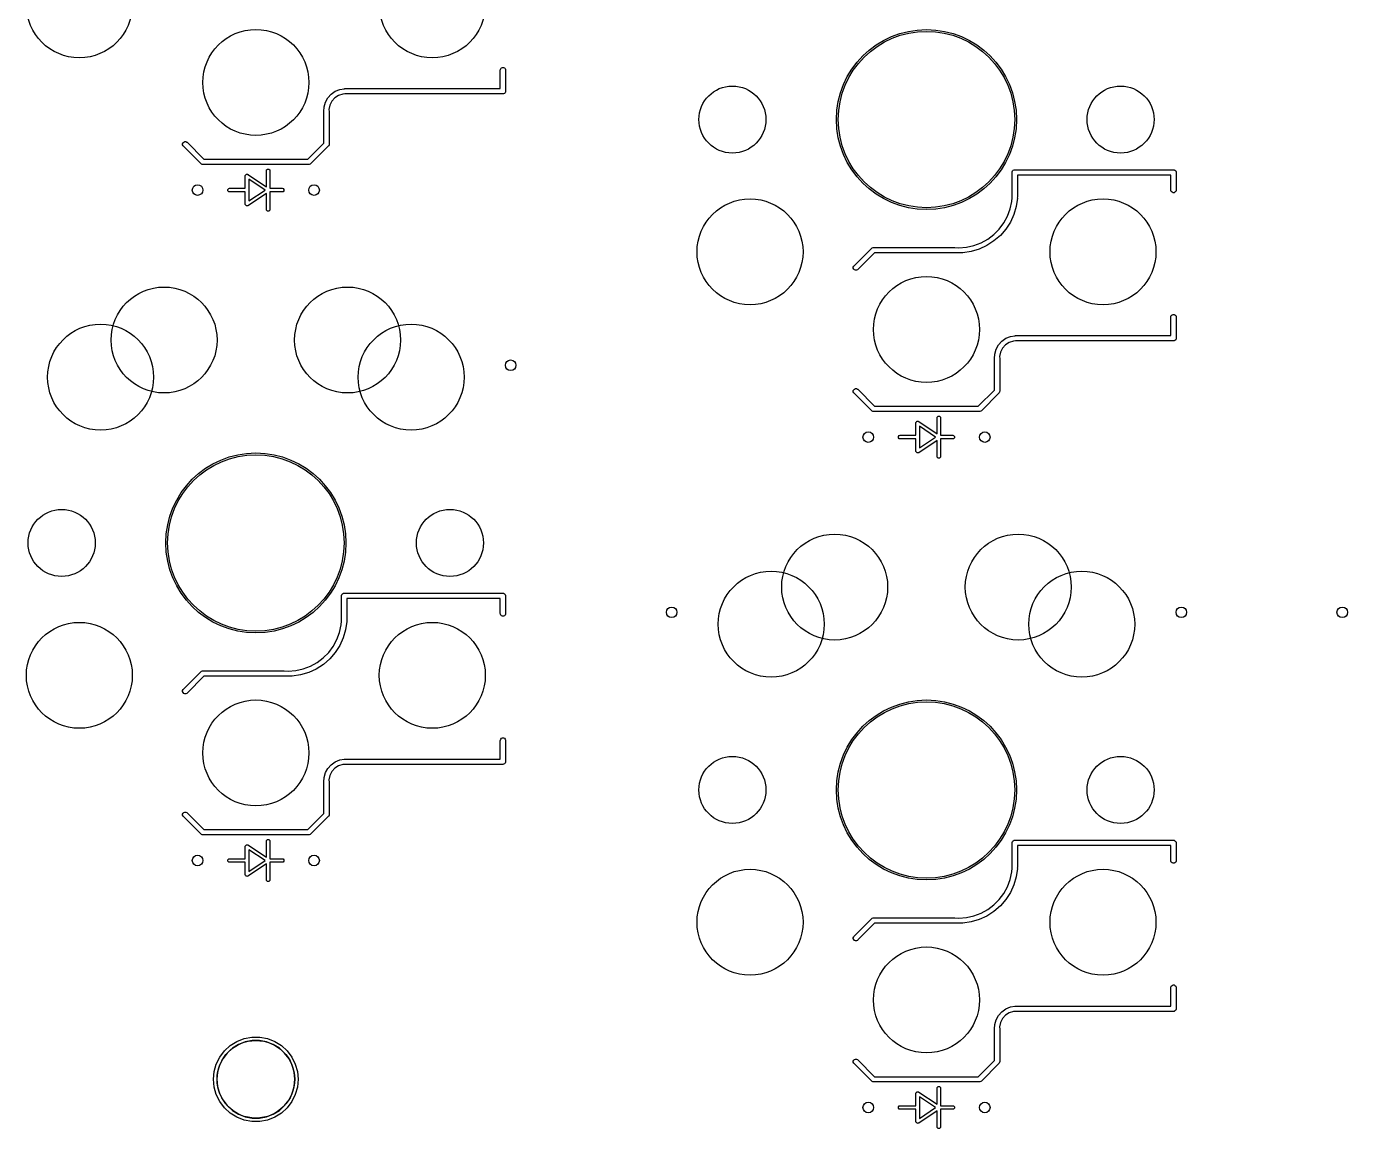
# Model space of a CAD drawing. Extents: x 2.61 to 8.6, y -5.69 to -1.89.
# Drawn here: x 5.102 to 6.575, y -4.328 to -3.099 of the extents above; entities that cross this region are included whole.
import ezdxf

# ---------------------------------------------------------------- set-up
doc = ezdxf.new("R2010")
doc.units = 0
doc.header["$MEASUREMENT"] = 0
doc.layers.add('BLACK', color=7, linetype='CONTINUOUS')

msp = doc.modelspace()

# ---------------------------------------------------------------- linework, layer by layer
at = {"layer": 'BLACK', "linetype": 'CONTINUOUS'}
for p, q in [((5.6301, -3.1474), (5.6302, -3.1468)), ((5.6301, -3.168), (5.6301, -3.1474)), ((5.6302, -3.1468), (5.6306, -3.1457)), ((5.6306, -3.1457), (5.6314, -3.1449)), ((5.6314, -3.1449), (5.6325, -3.1445)), ((5.6325, -3.1445), (5.6336, -3.1445)), ((5.6336, -3.1445), (5.6347, -3.1449)), ((5.6347, -3.1449), (5.6355, -3.1457)), ((5.6355, -3.1457), (5.636, -3.1468)), ((5.636, -3.1468), (5.636, -3.1474)), ((5.636, -3.1474), (5.636, -3.171)), ((5.4511, -3.1689), (5.4561, -3.1681)), ((5.4561, -3.1681), (5.4561, -3.1681)), ((5.4561, -3.1681), (5.4563, -3.1681)), ((5.4563, -3.1681), (5.4565, -3.168)), ((5.4565, -3.168), (5.4565, -3.168)), ((5.4565, -3.168), (5.4566, -3.168)), ((5.4566, -3.168), (5.4567, -3.168)), ((5.4567, -3.168), (5.6301, -3.168)), ((5.4351, -3.1832), (5.4378, -3.1783)), ((5.4378, -3.1783), (5.4415, -3.1742)), ((5.4423, -3.182), (5.44, -3.1864)), ((5.4415, -3.1742), (5.446, -3.171)), ((5.4456, -3.1783), (5.4423, -3.182)), ((5.4497, -3.1756), (5.4456, -3.1783)), ((5.446, -3.171), (5.4511, -3.1689)), ((5.4544, -3.1741), (5.4497, -3.1756)), ((5.4567, -3.1739), (5.4544, -3.1741)), ((5.6331, -3.1739), (5.4567, -3.1739)), ((5.6336, -3.1739), (5.6331, -3.1739)), ((5.6347, -3.1734), (5.6336, -3.1739)), ((5.6355, -3.1726), (5.6347, -3.1734)), ((5.636, -3.1716), (5.6355, -3.1726)), ((5.636, -3.171), (5.636, -3.1716)), ((5.4333, -3.1935), (5.4336, -3.1885)), ((5.4333, -3.1938), (5.4333, -3.1935)), ((5.4333, -3.2288), (5.4333, -3.1938)), ((5.4336, -3.1885), (5.4351, -3.1832)), ((5.44, -3.1864), (5.439, -3.1912)), ((5.439, -3.1912), (5.4392, -3.1937)), ((5.4392, -3.1937), (5.4392, -3.1937)), ((5.4392, -3.1937), (5.4392, -3.1938)), ((5.4392, -3.1938), (5.4392, -3.23)), ((5.2771, -3.2276), (5.2782, -3.2271)), ((5.2782, -3.2271), (5.2793, -3.2271)), ((5.2793, -3.2271), (5.2804, -3.2276)), ((5.2758, -3.2295), (5.2763, -3.2284)), ((5.2758, -3.2306), (5.2758, -3.2295)), ((5.2763, -3.2317), (5.2758, -3.2306)), ((5.2763, -3.2284), (5.2771, -3.2276)), ((5.2767, -3.2321), (5.2763, -3.2317)), ((5.2963, -3.2518), (5.2767, -3.2321)), ((5.2804, -3.2276), (5.2808, -3.2279)), ((5.2808, -3.2279), (5.2996, -3.2468)), ((5.4153, -3.2468), (5.4333, -3.2288)), ((5.4383, -3.2321), (5.4186, -3.2518)), ((5.4387, -3.2317), (5.4383, -3.2321)), ((5.4391, -3.2306), (5.4387, -3.2317)), ((5.4392, -3.23), (5.4391, -3.2306)), ((5.4391, -3.2306), (5.4391, -3.2306)), ((5.2968, -3.2522), (5.2963, -3.2518)), ((5.2975, -3.2525), (5.2968, -3.2522)), ((5.2978, -3.2526), (5.2975, -3.2525)), ((5.2984, -3.2527), (5.2978, -3.2526)), ((5.4165, -3.2527), (5.2984, -3.2527)), ((5.2996, -3.2468), (5.4153, -3.2468)), ((5.4171, -3.2526), (5.4165, -3.2527)), ((5.4182, -3.2522), (5.4171, -3.2526)), ((5.4186, -3.2518), (5.4182, -3.2522)), ((5.4182, -3.2522), (5.4182, -3.2522)), ((5.3457, -3.2651), (5.3458, -3.265)), ((5.3457, -3.2652), (5.3457, -3.2651)), ((5.3457, -3.2655), (5.3457, -3.2652)), ((5.3457, -3.2792), (5.3457, -3.2655)), ((5.3458, -3.2647), (5.3462, -3.2643)), ((5.3458, -3.265), (5.3458, -3.2647)), ((5.3462, -3.2643), (5.3465, -3.2638)), ((5.3465, -3.2638), (5.3467, -3.2638)), ((5.3467, -3.2638), (5.3469, -3.2636)), ((5.3469, -3.2636), (5.3475, -3.2636)), ((5.3475, -3.2636), (5.348, -3.2635)), ((5.348, -3.2635), (5.3483, -3.2636)), ((5.3483, -3.2636), (5.3484, -3.2636)), ((5.3484, -3.2636), (5.3485, -3.2637)), ((5.3485, -3.2637), (5.3487, -3.2638)), ((5.3487, -3.2638), (5.3693, -3.2775)), ((5.3677, -3.2812), (5.3496, -3.2691)), ((5.3496, -3.2691), (5.3496, -3.2933)), ((5.3693, -3.2596), (5.3694, -3.2588)), ((5.3693, -3.2775), (5.3693, -3.2596)), ((5.3694, -3.2588), (5.3705, -3.2577)), ((5.3705, -3.2577), (5.372, -3.2577)), ((5.372, -3.2577), (5.3731, -3.2588)), ((5.3731, -3.2588), (5.3732, -3.2596)), ((5.3732, -3.2596), (5.3732, -3.2792)), ((6.201, -3.261), (6.2015, -3.2599)), ((6.201, -3.2615), (6.201, -3.261)), ((6.201, -3.2891), (6.201, -3.2615)), ((6.2015, -3.2599), (6.2023, -3.2591)), ((6.2023, -3.2591), (6.2034, -3.2586)), ((6.2034, -3.2586), (6.2039, -3.2586)), ((6.2039, -3.2586), (6.3811, -3.2586)), ((6.3781, -3.2645), (6.2069, -3.2645)), ((6.2069, -3.2645), (6.2069, -3.2891)), ((6.3781, -3.2812), (6.3781, -3.2645)), ((6.3811, -3.2586), (6.3817, -3.2586)), ((6.3817, -3.2586), (6.3827, -3.2591)), ((6.3827, -3.2591), (6.3836, -3.2599)), ((6.3836, -3.2599), (6.384, -3.261)), ((6.384, -3.261), (6.3841, -3.2615)), ((6.3841, -3.2615), (6.3841, -3.2812)), ((5.3261, -3.2805), (5.3272, -3.2794)), ((5.3261, -3.282), (5.3261, -3.2805)), ((5.3272, -3.283), (5.3261, -3.282)), ((5.3272, -3.2794), (5.328, -3.2792)), ((5.328, -3.2832), (5.3272, -3.283)), ((5.328, -3.2792), (5.3457, -3.2792)), ((5.3457, -3.2832), (5.328, -3.2832)), ((5.3457, -3.297), (5.3457, -3.2832)), ((5.3693, -3.2849), (5.3487, -3.2986)), ((5.3496, -3.2933), (5.3677, -3.2812)), ((5.3693, -3.3029), (5.3693, -3.2849)), ((5.3732, -3.2792), (5.387, -3.2792)), ((5.387, -3.2832), (5.3732, -3.2832)), ((5.3732, -3.2832), (5.3732, -3.3029)), ((5.387, -3.2792), (5.3878, -3.2794)), ((5.3878, -3.283), (5.387, -3.2832)), ((5.3878, -3.2794), (5.3888, -3.2805)), ((5.3888, -3.282), (5.3878, -3.283)), ((5.3888, -3.2805), (5.3888, -3.282)), ((6.3782, -3.2818), (6.3781, -3.2812)), ((6.3786, -3.2829), (6.3782, -3.2818)), ((6.3795, -3.2837), (6.3786, -3.2829)), ((6.3805, -3.2841), (6.3795, -3.2837)), ((6.3817, -3.2841), (6.3805, -3.2841)), ((6.3827, -3.2837), (6.3817, -3.2841)), ((6.3836, -3.2829), (6.3827, -3.2837)), ((6.384, -3.2818), (6.3836, -3.2829)), ((6.3841, -3.2812), (6.384, -3.2818)), ((5.3457, -3.2972), (5.3457, -3.297)), ((5.3457, -3.2973), (5.3457, -3.2972)), ((5.3458, -3.2974), (5.3457, -3.2973)), ((5.3458, -3.2977), (5.3458, -3.2974)), ((5.3462, -3.2981), (5.3458, -3.2977)), ((5.3465, -3.2986), (5.3462, -3.2981)), ((5.3467, -3.2986), (5.3465, -3.2986)), ((5.3469, -3.2988), (5.3467, -3.2986)), ((5.3475, -3.2988), (5.3469, -3.2988)), ((5.348, -3.2989), (5.3475, -3.2988)), ((5.3483, -3.2988), (5.348, -3.2989)), ((5.3484, -3.2988), (5.3483, -3.2988)), ((5.3485, -3.2987), (5.3484, -3.2988)), ((5.3487, -3.2986), (5.3485, -3.2987)), ((6.1989, -3.3023), (6.2007, -3.2939)), ((6.2007, -3.2939), (6.201, -3.2897)), ((6.201, -3.2896), (6.201, -3.2891)), ((6.201, -3.2897), (6.201, -3.2896)), ((6.201, -3.2897), (6.201, -3.2897)), ((6.2056, -3.2994), (6.2029, -3.3084)), ((6.2069, -3.2901), (6.2056, -3.2994)), ((6.2069, -3.2891), (6.2068, -3.2897)), ((6.2068, -3.2897), (6.2068, -3.2897)), ((6.2068, -3.2897), (6.2069, -3.2901)), ((6.2069, -3.2901), (6.2069, -3.2901)), ((5.3694, -3.3036), (5.3693, -3.3029)), ((5.3705, -3.3047), (5.3694, -3.3036)), ((5.372, -3.3047), (5.3705, -3.3047)), ((5.3731, -3.3036), (5.372, -3.3047)), ((5.3732, -3.3029), (5.3731, -3.3036)), ((6.1918, -3.3178), (6.1959, -3.3103)), ((6.1959, -3.3103), (6.1989, -3.3023)), ((6.2029, -3.3084), (6.1991, -3.3169)), ((6.1807, -3.3308), (6.1867, -3.3247)), ((6.1867, -3.3247), (6.1918, -3.3178)), ((6.194, -3.3248), (6.1879, -3.3319)), ((6.1991, -3.3169), (6.194, -3.3248)), ((6.1415, -3.3455), (6.15, -3.3449)), ((6.15, -3.3449), (6.1584, -3.343)), ((6.1584, -3.343), (6.1664, -3.34)), ((6.173, -3.3431), (6.1644, -3.347)), ((6.1664, -3.34), (6.1739, -3.3359)), ((6.1808, -3.338), (6.173, -3.3431)), ((6.1739, -3.3359), (6.1807, -3.3308)), ((6.1879, -3.3319), (6.1808, -3.338)), ((6.0247, -3.3657), (6.0444, -3.3461)), ((6.0477, -3.3511), (6.0289, -3.3699)), ((6.0444, -3.3461), (6.0448, -3.3457)), ((6.0448, -3.3457), (6.0459, -3.3452)), ((6.0459, -3.3452), (6.0465, -3.3452)), ((6.0465, -3.3452), (6.137, -3.3452)), ((6.137, -3.3511), (6.0477, -3.3511)), ((6.137, -3.3452), (6.1372, -3.3452)), ((6.1371, -3.3511), (6.137, -3.3511)), ((6.1462, -3.3511), (6.1371, -3.3511)), ((6.1372, -3.3452), (6.1372, -3.3452)), ((6.1372, -3.3452), (6.1372, -3.3452)), ((6.1372, -3.3452), (6.1415, -3.3455)), ((6.1555, -3.3497), (6.1462, -3.3511)), ((6.1644, -3.347), (6.1555, -3.3497)), ((6.0239, -3.3673), (6.0243, -3.3662)), ((6.0239, -3.3684), (6.0239, -3.3673)), ((6.0243, -3.3695), (6.0239, -3.3684)), ((6.0243, -3.3662), (6.0247, -3.3657)), ((6.0251, -3.3703), (6.0243, -3.3695)), ((6.0262, -3.3707), (6.0251, -3.3703)), ((6.0273, -3.3707), (6.0262, -3.3707)), ((6.0284, -3.3703), (6.0273, -3.3707)), ((6.0289, -3.3699), (6.0284, -3.3703)), ((6.3781, -3.4229), (6.3782, -3.4224)), ((6.3781, -3.4436), (6.3781, -3.4229)), ((6.3782, -3.4224), (6.3786, -3.4213)), ((6.3786, -3.4213), (6.3795, -3.4205)), ((6.3795, -3.4205), (6.3805, -3.4201)), ((6.3805, -3.4201), (6.3817, -3.4201)), ((6.3817, -3.4201), (6.3827, -3.4205)), ((6.3827, -3.4205), (6.3836, -3.4213)), ((6.3836, -3.4213), (6.384, -3.4224)), ((6.384, -3.4224), (6.3841, -3.4229)), ((6.3841, -3.4229), (6.3841, -3.4466)), ((6.1895, -3.4498), (6.194, -3.4466)), ((6.194, -3.4466), (6.1991, -3.4445)), ((6.1991, -3.4445), (6.2041, -3.4437)), ((6.2041, -3.4437), (6.2041, -3.4437)), ((6.2041, -3.4437), (6.2044, -3.4437)), ((6.2044, -3.4437), (6.2046, -3.4436)), ((6.2046, -3.4436), (6.2046, -3.4436)), ((6.2046, -3.4436), (6.2046, -3.4436)), ((6.2046, -3.4436), (6.2047, -3.4436)), ((6.2047, -3.4436), (6.3781, -3.4436)), ((6.3836, -3.4482), (6.3827, -3.449)), ((6.384, -3.4471), (6.3836, -3.4482)), ((6.3841, -3.4466), (6.384, -3.4471)), ((6.384, -3.4471), (6.384, -3.4471)), ((6.1816, -3.4641), (6.1832, -3.4588)), ((6.1832, -3.4588), (6.1858, -3.4539)), ((6.1858, -3.4539), (6.1895, -3.4498)), ((6.1881, -3.462), (6.1871, -3.4668)), ((6.1903, -3.4576), (6.1881, -3.462)), ((6.1936, -3.4539), (6.1903, -3.4576)), ((6.1977, -3.4512), (6.1936, -3.4539)), ((6.2024, -3.4496), (6.1977, -3.4512)), ((6.2048, -3.4495), (6.2024, -3.4496)), ((6.3811, -3.4495), (6.2048, -3.4495)), ((6.3817, -3.4495), (6.3811, -3.4495)), ((6.3827, -3.449), (6.3817, -3.4495)), ((6.1813, -3.4691), (6.1816, -3.4641)), ((6.1813, -3.4694), (6.1813, -3.4691)), ((6.1813, -3.5044), (6.1813, -3.4694)), ((6.1871, -3.4668), (6.1872, -3.4692)), ((6.1872, -3.4692), (6.1872, -3.4692)), ((6.1872, -3.4692), (6.1872, -3.4693)), ((6.1872, -3.4693), (6.1872, -3.4694)), ((6.1872, -3.4694), (6.1872, -3.5056)), ((6.0239, -3.505), (6.0243, -3.504)), ((6.0239, -3.5062), (6.0239, -3.505)), ((6.0243, -3.5073), (6.0239, -3.5062)), ((6.0243, -3.504), (6.0251, -3.5032)), ((6.0251, -3.5032), (6.0262, -3.5027)), ((6.0262, -3.5027), (6.0273, -3.5027)), ((6.0273, -3.5027), (6.0284, -3.5032)), ((6.0284, -3.5032), (6.0289, -3.5035)), ((6.0289, -3.5035), (6.0477, -3.5224)), ((6.1633, -3.5224), (6.1813, -3.5044)), ((6.1871, -3.5062), (6.1867, -3.5073)), ((6.1872, -3.5056), (6.1871, -3.5062)), ((6.1871, -3.5062), (6.1871, -3.5062)), ((6.0247, -3.5077), (6.0243, -3.5073)), ((6.0444, -3.5274), (6.0247, -3.5077)), ((6.1863, -3.5077), (6.1667, -3.5274)), ((6.1867, -3.5073), (6.1863, -3.5077)), ((6.0448, -3.5278), (6.0444, -3.5274)), ((6.0456, -3.5281), (6.0448, -3.5278)), ((6.0459, -3.5282), (6.0456, -3.5281)), ((6.0465, -3.5283), (6.0459, -3.5282)), ((6.1646, -3.5283), (6.0465, -3.5283)), ((6.0477, -3.5224), (6.1633, -3.5224)), ((6.1173, -3.5352), (6.1175, -3.5344)), ((6.1173, -3.5531), (6.1173, -3.5352)), ((6.1175, -3.5344), (6.1185, -3.5333)), ((6.1185, -3.5333), (6.12, -3.5333)), ((6.12, -3.5333), (6.1211, -3.5344)), ((6.1211, -3.5344), (6.1213, -3.5352)), ((6.1213, -3.5352), (6.1213, -3.5548)), ((6.1651, -3.5282), (6.1646, -3.5283)), ((6.1662, -3.5278), (6.1651, -3.5282)), ((6.1667, -3.5274), (6.1662, -3.5278)), ((6.1662, -3.5278), (6.1662, -3.5278)), ((6.0937, -3.5407), (6.0938, -3.5406)), ((6.0938, -3.5408), (6.0937, -3.5407)), ((6.0937, -3.5411), (6.0938, -3.5408)), ((6.0937, -3.5548), (6.0937, -3.5411)), ((6.0938, -3.5406), (6.0939, -3.5403)), ((6.0939, -3.5403), (6.0943, -3.5399)), ((6.0943, -3.5399), (6.0946, -3.5394)), ((6.0946, -3.5394), (6.0948, -3.5394)), ((6.0948, -3.5394), (6.0949, -3.5392)), ((6.0949, -3.5392), (6.0955, -3.5392)), ((6.0955, -3.5392), (6.0961, -3.5391)), ((6.0961, -3.5391), (6.0963, -3.5392)), ((6.0963, -3.5392), (6.0964, -3.5392)), ((6.0964, -3.5392), (6.0965, -3.5393)), ((6.0965, -3.5393), (6.0968, -3.5394)), ((6.0968, -3.5394), (6.1173, -3.5531)), ((6.1157, -3.5568), (6.0976, -3.5447)), ((6.0976, -3.5447), (6.0976, -3.5689)), ((6.0742, -3.5561), (6.0752, -3.555)), ((6.0742, -3.5576), (6.0742, -3.5561)), ((6.0752, -3.5586), (6.0742, -3.5576)), ((6.0752, -3.555), (6.076, -3.5548)), ((6.076, -3.5588), (6.0752, -3.5586)), ((6.076, -3.5548), (6.0937, -3.5548)), ((6.0937, -3.5588), (6.076, -3.5588)), ((6.0937, -3.5726), (6.0937, -3.5588)), ((6.1173, -3.5605), (6.0968, -3.5742)), ((6.0976, -3.5689), (6.1157, -3.5568)), ((6.1173, -3.5785), (6.1173, -3.5605)), ((6.1213, -3.5548), (6.135, -3.5548)), ((6.135, -3.5588), (6.1213, -3.5588)), ((6.1213, -3.5588), (6.1213, -3.5785)), ((6.135, -3.5548), (6.1358, -3.555)), ((6.1358, -3.5586), (6.135, -3.5588)), ((6.1358, -3.555), (6.1369, -3.5561)), ((6.1369, -3.5576), (6.1358, -3.5586)), ((6.1369, -3.5561), (6.1369, -3.5576)), ((6.0938, -3.5728), (6.0937, -3.5726)), ((6.0937, -3.5729), (6.0938, -3.5728)), ((6.0938, -3.573), (6.0937, -3.5729)), ((6.0939, -3.5733), (6.0938, -3.573)), ((6.0943, -3.5737), (6.0939, -3.5733)), ((6.0946, -3.5742), (6.0943, -3.5737)), ((6.0948, -3.5742), (6.0946, -3.5742)), ((6.0949, -3.5744), (6.0948, -3.5742)), ((6.0955, -3.5744), (6.0949, -3.5744)), ((6.0961, -3.5745), (6.0955, -3.5744)), ((6.0963, -3.5744), (6.0961, -3.5745)), ((6.0964, -3.5744), (6.0963, -3.5744)), ((6.0965, -3.5743), (6.0964, -3.5744)), ((6.0968, -3.5742), (6.0965, -3.5743)), ((6.1175, -3.5792), (6.1173, -3.5785)), ((6.1185, -3.5803), (6.1175, -3.5792)), ((6.12, -3.5803), (6.1185, -3.5803)), ((6.1211, -3.5792), (6.12, -3.5803)), ((6.1213, -3.5785), (6.1211, -3.5792)), ((5.453, -3.7334), (5.4535, -3.7323)), ((5.453, -3.734), (5.453, -3.7334)), ((5.453, -3.7615), (5.453, -3.734)), ((5.4535, -3.7323), (5.4543, -3.7315)), ((5.4543, -3.7315), (5.4553, -3.7311)), ((5.4553, -3.7311), (5.4559, -3.731)), ((5.4559, -3.731), (5.6331, -3.731)), ((5.6301, -3.7369), (5.4589, -3.7369)), ((5.4589, -3.7369), (5.4589, -3.7615)), ((5.6301, -3.7537), (5.6301, -3.7369)), ((5.6331, -3.731), (5.6336, -3.7311)), ((5.6336, -3.7311), (5.6347, -3.7315)), ((5.6347, -3.7315), (5.6355, -3.7323)), ((5.6355, -3.7323), (5.636, -3.7334)), ((5.636, -3.7334), (5.636, -3.734)), ((5.636, -3.734), (5.636, -3.7537)), ((5.6302, -3.7542), (5.6301, -3.7537)), ((5.6306, -3.7553), (5.6302, -3.7542)), ((5.6314, -3.7561), (5.6306, -3.7553)), ((5.6325, -3.7566), (5.6314, -3.7561)), ((5.6336, -3.7566), (5.6325, -3.7566)), ((5.6347, -3.7561), (5.6336, -3.7566)), ((5.6355, -3.7553), (5.6347, -3.7561)), ((5.636, -3.7542), (5.6355, -3.7553)), ((5.636, -3.7537), (5.636, -3.7542)), ((5.4509, -3.7747), (5.4527, -3.7664)), ((5.4527, -3.7664), (5.453, -3.7621)), ((5.453, -3.762), (5.453, -3.7615)), ((5.453, -3.7621), (5.453, -3.762)), ((5.4575, -3.7718), (5.4549, -3.7808)), ((5.4589, -3.7625), (5.4575, -3.7718)), ((5.4589, -3.7615), (5.4588, -3.7621)), ((5.4588, -3.7621), (5.4588, -3.7622)), ((5.4588, -3.7622), (5.4589, -3.7625)), ((5.4438, -3.7903), (5.4479, -3.7828)), ((5.4479, -3.7828), (5.4509, -3.7747)), ((5.4549, -3.7808), (5.451, -3.7893)), ((5.4327, -3.8032), (5.4387, -3.7971)), ((5.4387, -3.7971), (5.4438, -3.7903)), ((5.446, -3.7972), (5.4399, -3.8043)), ((5.451, -3.7893), (5.446, -3.7972)), ((5.402, -3.8173), (5.4103, -3.8155)), ((5.4103, -3.8155), (5.4183, -3.8125)), ((5.4249, -3.8156), (5.4164, -3.8195)), ((5.4183, -3.8125), (5.4258, -3.8083)), ((5.4328, -3.8105), (5.4249, -3.8156)), ((5.4258, -3.8083), (5.4327, -3.8032)), ((5.4399, -3.8043), (5.4328, -3.8105)), ((5.2767, -3.8382), (5.2963, -3.8185)), ((5.2996, -3.8235), (5.2808, -3.8424)), ((5.2963, -3.8185), (5.2968, -3.8181)), ((5.2968, -3.8181), (5.2978, -3.8177)), ((5.2978, -3.8177), (5.2984, -3.8176)), ((5.2984, -3.8176), (5.389, -3.8176)), ((5.389, -3.8235), (5.2996, -3.8235)), ((5.389, -3.8176), (5.3891, -3.8176)), ((5.3981, -3.8235), (5.389, -3.8235)), ((5.389, -3.8235), (5.389, -3.8235)), ((5.3891, -3.8176), (5.3892, -3.8176)), ((5.3892, -3.8176), (5.3892, -3.8176)), ((5.3892, -3.8176), (5.3934, -3.8179)), ((5.3934, -3.8179), (5.402, -3.8173)), ((5.4074, -3.8222), (5.3981, -3.8235)), ((5.4164, -3.8195), (5.4074, -3.8222)), ((5.2758, -3.8397), (5.2763, -3.8386)), ((5.2758, -3.8408), (5.2758, -3.8397)), ((5.2763, -3.8419), (5.2758, -3.8408)), ((5.2763, -3.8386), (5.2767, -3.8382)), ((5.2771, -3.8427), (5.2763, -3.8419)), ((5.2782, -3.8432), (5.2771, -3.8427)), ((5.2793, -3.8432), (5.2782, -3.8432)), ((5.2804, -3.8427), (5.2793, -3.8432)), ((5.2808, -3.8424), (5.2804, -3.8427)), ((5.6301, -3.8954), (5.6302, -3.8948)), ((5.6301, -3.9161), (5.6301, -3.8954)), ((5.6302, -3.8948), (5.6306, -3.8937)), ((5.6306, -3.8937), (5.6314, -3.8929)), ((5.6314, -3.8929), (5.6325, -3.8925)), ((5.6325, -3.8925), (5.6336, -3.8925)), ((5.6336, -3.8925), (5.6347, -3.8929)), ((5.6347, -3.8929), (5.6355, -3.8937)), ((5.6355, -3.8937), (5.636, -3.8948)), ((5.636, -3.8948), (5.636, -3.8954)), ((5.636, -3.8954), (5.636, -3.919)), ((5.4415, -3.9223), (5.446, -3.9191)), ((5.446, -3.9191), (5.4511, -3.917)), ((5.4511, -3.917), (5.4561, -3.9161)), ((5.4561, -3.9161), (5.4561, -3.9161)), ((5.4561, -3.9161), (5.4563, -3.9161)), ((5.4563, -3.9161), (5.4565, -3.9161)), ((5.4565, -3.9161), (5.4565, -3.9161)), ((5.4565, -3.9161), (5.4566, -3.9161)), ((5.4566, -3.9161), (5.4567, -3.9161)), ((5.4567, -3.9161), (5.6301, -3.9161)), ((5.636, -3.9196), (5.6355, -3.9207)), ((5.636, -3.919), (5.636, -3.9196)), ((5.4336, -3.9365), (5.4351, -3.9312)), ((5.4351, -3.9312), (5.4378, -3.9264)), ((5.4378, -3.9264), (5.4415, -3.9223)), ((5.44, -3.9344), (5.439, -3.9392)), ((5.4423, -3.93), (5.44, -3.9344)), ((5.4456, -3.9263), (5.4423, -3.93)), ((5.4497, -3.9236), (5.4456, -3.9263)), ((5.4544, -3.9221), (5.4497, -3.9236)), ((5.4567, -3.922), (5.4544, -3.9221)), ((5.6331, -3.922), (5.4567, -3.922)), ((5.6336, -3.9219), (5.6331, -3.922)), ((5.6347, -3.9215), (5.6336, -3.9219)), ((5.6355, -3.9207), (5.6347, -3.9215)), ((5.4333, -3.9415), (5.4336, -3.9365)), ((5.4333, -3.9418), (5.4333, -3.9415)), ((5.4333, -3.9768), (5.4333, -3.9418)), ((5.439, -3.9392), (5.4392, -3.9417)), ((5.4392, -3.9417), (5.4392, -3.9417)), ((5.4392, -3.9417), (5.4392, -3.9417)), ((5.4392, -3.9417), (5.4392, -3.9418)), ((5.4392, -3.9418), (5.4392, -3.9781)), ((5.2758, -3.9775), (5.2763, -3.9764)), ((5.2758, -3.9786), (5.2758, -3.9775)), ((5.2763, -3.9797), (5.2758, -3.9786)), ((5.2763, -3.9764), (5.2771, -3.9756)), ((5.2771, -3.9756), (5.2782, -3.9752)), ((5.2782, -3.9752), (5.2793, -3.9752)), ((5.2793, -3.9752), (5.2804, -3.9756)), ((5.2804, -3.9756), (5.2808, -3.976)), ((5.2808, -3.976), (5.2996, -3.9948)), ((5.4153, -3.9948), (5.4333, -3.9768)), ((5.4391, -3.9786), (5.4387, -3.9797)), ((5.4392, -3.9781), (5.4391, -3.9786)), ((5.4391, -3.9786), (5.4391, -3.9786)), ((5.2767, -3.9802), (5.2763, -3.9797)), ((5.2963, -3.9998), (5.2767, -3.9802)), ((5.4383, -3.9802), (5.4186, -3.9998)), ((5.4387, -3.9797), (5.4383, -3.9802)), ((5.2968, -4.0002), (5.2963, -3.9998)), ((5.2975, -4.0005), (5.2968, -4.0002)), ((5.2978, -4.0006), (5.2975, -4.0005)), ((5.2984, -4.0007), (5.2978, -4.0006)), ((5.4165, -4.0007), (5.2984, -4.0007)), ((5.2996, -3.9948), (5.4153, -3.9948)), ((5.3693, -4.0076), (5.3694, -4.0068)), ((5.3693, -4.0256), (5.3693, -4.0076)), ((5.3694, -4.0068), (5.3705, -4.0058)), ((5.3705, -4.0058), (5.372, -4.0058)), ((5.372, -4.0058), (5.3731, -4.0068)), ((5.3731, -4.0068), (5.3732, -4.0076)), ((5.3732, -4.0076), (5.3732, -4.0273)), ((5.4171, -4.0006), (5.4165, -4.0007)), ((5.4182, -4.0002), (5.4171, -4.0006)), ((5.4186, -3.9998), (5.4182, -4.0002)), ((5.4182, -4.0002), (5.4182, -4.0002)), ((6.201, -4.009), (6.2015, -4.0079)), ((6.2015, -4.0079), (6.2023, -4.0071)), ((6.2023, -4.0071), (6.2034, -4.0067)), ((6.2034, -4.0067), (6.2039, -4.0066)), ((6.2039, -4.0066), (6.3811, -4.0066)), ((6.3811, -4.0066), (6.3817, -4.0067)), ((6.3817, -4.0067), (6.3827, -4.0071)), ((6.3827, -4.0071), (6.3836, -4.0079)), ((6.3836, -4.0079), (6.384, -4.009)), ((5.3457, -4.0131), (5.3458, -4.013)), ((5.3457, -4.0132), (5.3457, -4.0131)), ((5.3457, -4.0135), (5.3457, -4.0132)), ((5.3457, -4.0273), (5.3457, -4.0135)), ((5.3458, -4.0127), (5.3462, -4.0123)), ((5.3458, -4.013), (5.3458, -4.0127)), ((5.3462, -4.0123), (5.3465, -4.0119)), ((5.3465, -4.0119), (5.3467, -4.0118)), ((5.3467, -4.0118), (5.3469, -4.0117)), ((5.3469, -4.0117), (5.3475, -4.0117)), ((5.3475, -4.0117), (5.348, -4.0116)), ((5.348, -4.0116), (5.3483, -4.0117)), ((5.3483, -4.0117), (5.3484, -4.0117)), ((5.3484, -4.0117), (5.3485, -4.0117)), ((5.3485, -4.0117), (5.3487, -4.0119)), ((5.3487, -4.0119), (5.3693, -4.0256)), ((5.3677, -4.0292), (5.3496, -4.0172)), ((5.3496, -4.0172), (5.3496, -4.0413)), ((6.201, -4.0096), (6.201, -4.009)), ((6.201, -4.0371), (6.201, -4.0096)), ((6.3781, -4.0125), (6.2069, -4.0125)), ((6.2069, -4.0125), (6.2069, -4.0371)), ((6.3781, -4.0292), (6.3781, -4.0125)), ((6.384, -4.009), (6.3841, -4.0096)), ((6.3841, -4.0096), (6.3841, -4.0292)), ((5.3261, -4.0285), (5.3272, -4.0274)), ((5.3261, -4.03), (5.3261, -4.0285)), ((5.3272, -4.0311), (5.3261, -4.03)), ((5.3272, -4.0274), (5.328, -4.0273)), ((5.328, -4.0312), (5.3272, -4.0311)), ((5.328, -4.0273), (5.3457, -4.0273)), ((5.3457, -4.0312), (5.328, -4.0312)), ((5.3457, -4.045), (5.3457, -4.0312)), ((5.3693, -4.0329), (5.3487, -4.0466)), ((5.3496, -4.0413), (5.3677, -4.0292)), ((5.3693, -4.0509), (5.3693, -4.0329)), ((5.3732, -4.0273), (5.387, -4.0273)), ((5.387, -4.0312), (5.3732, -4.0312)), ((5.3732, -4.0312), (5.3732, -4.0509)), ((5.387, -4.0273), (5.3878, -4.0274)), ((5.3878, -4.0311), (5.387, -4.0312)), ((5.3878, -4.0274), (5.3888, -4.0285)), ((5.3888, -4.03), (5.3878, -4.0311)), ((5.3888, -4.0285), (5.3888, -4.03)), ((6.2007, -4.042), (6.201, -4.0377)), ((6.201, -4.0376), (6.201, -4.0371)), ((6.201, -4.0377), (6.201, -4.0376)), ((6.2069, -4.0371), (6.2068, -4.0377)), ((6.2068, -4.0377), (6.2068, -4.0378)), ((6.3782, -4.0298), (6.3781, -4.0292)), ((6.3786, -4.0309), (6.3782, -4.0298)), ((6.3795, -4.0317), (6.3786, -4.0309)), ((6.3805, -4.0321), (6.3795, -4.0317)), ((6.3817, -4.0321), (6.3805, -4.0321)), ((6.3827, -4.0317), (6.3817, -4.0321)), ((6.3836, -4.0309), (6.3827, -4.0317)), ((6.384, -4.0298), (6.3836, -4.0309)), ((6.3841, -4.0292), (6.384, -4.0298)), ((5.3457, -4.0453), (5.3457, -4.045)), ((5.3457, -4.0454), (5.3457, -4.0453)), ((5.3458, -4.0455), (5.3457, -4.0454)), ((5.3458, -4.0457), (5.3458, -4.0455)), ((5.3462, -4.0462), (5.3458, -4.0457)), ((5.3465, -4.0466), (5.3462, -4.0462)), ((5.3467, -4.0467), (5.3465, -4.0466)), ((5.3469, -4.0468), (5.3467, -4.0467)), ((5.3475, -4.0468), (5.3469, -4.0468)), ((5.348, -4.0469), (5.3475, -4.0468)), ((5.3483, -4.0468), (5.348, -4.0469)), ((5.3484, -4.0468), (5.3483, -4.0468)), ((5.3485, -4.0467), (5.3484, -4.0468)), ((5.3487, -4.0466), (5.3485, -4.0467)), ((5.3694, -4.0517), (5.3693, -4.0509)), ((5.3705, -4.0527), (5.3694, -4.0517)), ((5.3731, -4.0517), (5.372, -4.0527)), ((5.3732, -4.0509), (5.3731, -4.0517)), ((6.1959, -4.0584), (6.1989, -4.0503)), ((6.1989, -4.0503), (6.2007, -4.042)), ((6.2056, -4.0474), (6.2029, -4.0564)), ((6.2069, -4.0381), (6.2056, -4.0474)), ((6.2068, -4.0378), (6.2069, -4.0381)), ((5.372, -4.0527), (5.3705, -4.0527)), ((6.1867, -4.0727), (6.1918, -4.0659)), ((6.1918, -4.0659), (6.1959, -4.0584)), ((6.1991, -4.0649), (6.194, -4.0728)), ((6.2029, -4.0564), (6.1991, -4.0649)), ((6.1739, -4.0839), (6.1807, -4.0788)), ((6.1807, -4.0788), (6.1867, -4.0727)), ((6.1879, -4.0799), (6.1808, -4.0861)), ((6.194, -4.0728), (6.1879, -4.0799)), ((6.0247, -4.1138), (6.0444, -4.0941)), ((6.0444, -4.0941), (6.0448, -4.0937)), ((6.0448, -4.0937), (6.0459, -4.0933)), ((6.0459, -4.0933), (6.0465, -4.0932)), ((6.0465, -4.0932), (6.137, -4.0932)), ((6.137, -4.0932), (6.1372, -4.0932)), ((6.1372, -4.0932), (6.1372, -4.0932)), ((6.1372, -4.0932), (6.1372, -4.0932)), ((6.1372, -4.0932), (6.1415, -4.0935)), ((6.1415, -4.0935), (6.15, -4.0929)), ((6.15, -4.0929), (6.1584, -4.0911)), ((6.1644, -4.0951), (6.1555, -4.0977)), ((6.1584, -4.0911), (6.1664, -4.0881)), ((6.173, -4.0912), (6.1644, -4.0951)), ((6.1664, -4.0881), (6.1739, -4.0839)), ((6.1808, -4.0861), (6.173, -4.0912)), ((6.0477, -4.0991), (6.0289, -4.1179)), ((6.137, -4.0991), (6.0477, -4.0991)), ((6.1371, -4.0991), (6.137, -4.0991)), ((6.1462, -4.0991), (6.1371, -4.0991)), ((6.1555, -4.0977), (6.1462, -4.0991)), ((6.0239, -4.1153), (6.0243, -4.1142)), ((6.0239, -4.1164), (6.0239, -4.1153)), ((6.0243, -4.1175), (6.0239, -4.1164)), ((6.0243, -4.1142), (6.0247, -4.1138)), ((6.0251, -4.1183), (6.0243, -4.1175)), ((6.0262, -4.1188), (6.0251, -4.1183)), ((6.0273, -4.1188), (6.0262, -4.1188)), ((6.0284, -4.1183), (6.0273, -4.1188)), ((6.0289, -4.1179), (6.0284, -4.1183)), ((6.3782, -4.1704), (6.3786, -4.1693)), ((6.3786, -4.1693), (6.3795, -4.1685)), ((6.3795, -4.1685), (6.3805, -4.1681)), ((6.3805, -4.1681), (6.3817, -4.1681)), ((6.3817, -4.1681), (6.3827, -4.1685)), ((6.3827, -4.1685), (6.3836, -4.1693)), ((6.3836, -4.1693), (6.384, -4.1704)), ((6.3781, -4.171), (6.3782, -4.1704)), ((6.3781, -4.1916), (6.3781, -4.171)), ((6.384, -4.1704), (6.3841, -4.171)), ((6.3841, -4.171), (6.3841, -4.1946)), ((6.1858, -4.202), (6.1895, -4.1979)), ((6.1895, -4.1979), (6.194, -4.1947)), ((6.1977, -4.1992), (6.1936, -4.2019)), ((6.194, -4.1947), (6.1991, -4.1926)), ((6.2024, -4.1977), (6.1977, -4.1992)), ((6.1991, -4.1926), (6.2041, -4.1917)), ((6.2048, -4.1976), (6.2024, -4.1977)), ((6.2041, -4.1917), (6.2041, -4.1917)), ((6.2041, -4.1917), (6.2044, -4.1917)), ((6.2044, -4.1917), (6.2046, -4.1917)), ((6.2046, -4.1917), (6.2047, -4.1916)), ((6.2046, -4.1917), (6.2046, -4.1917)), ((6.2046, -4.1917), (6.2046, -4.1917)), ((6.2047, -4.1916), (6.3781, -4.1916)), ((6.3811, -4.1976), (6.2048, -4.1976)), ((6.3817, -4.1975), (6.3811, -4.1976)), ((6.3827, -4.1971), (6.3817, -4.1975)), ((6.3836, -4.1962), (6.3827, -4.1971)), ((6.384, -4.1952), (6.3836, -4.1962)), ((6.3841, -4.1946), (6.384, -4.1952)), ((6.1813, -4.2171), (6.1816, -4.2121)), ((6.1816, -4.2121), (6.1832, -4.2068)), ((6.1832, -4.2068), (6.1858, -4.202)), ((6.1881, -4.21), (6.1871, -4.2148)), ((6.1903, -4.2056), (6.1881, -4.21)), ((6.1936, -4.2019), (6.1903, -4.2056)), ((5.3364, -4.231), (5.3446, -4.2279)), ((5.3446, -4.2279), (5.3531, -4.2263)), ((5.3531, -4.2263), (5.3618, -4.2263)), ((5.3618, -4.2263), (5.3704, -4.2279)), ((5.3704, -4.2279), (5.3785, -4.231)), ((6.1813, -4.2174), (6.1813, -4.2171)), ((6.1813, -4.2524), (6.1813, -4.2174)), ((6.1871, -4.2148), (6.1872, -4.2173)), ((6.1872, -4.2173), (6.1872, -4.2173)), ((6.1872, -4.2173), (6.1872, -4.2174)), ((6.1872, -4.2174), (6.1872, -4.2537)), ((5.3173, -4.2485), (5.3226, -4.2415)), ((5.3226, -4.2415), (5.329, -4.2356)), ((5.3313, -4.2386), (5.3253, -4.244)), ((5.329, -4.2356), (5.3364, -4.231)), ((5.3381, -4.2344), (5.3313, -4.2386)), ((5.3456, -4.2315), (5.3381, -4.2344)), ((5.3535, -4.23), (5.3456, -4.2315)), ((5.3615, -4.23), (5.3535, -4.23)), ((5.3694, -4.2315), (5.3615, -4.23)), ((5.3769, -4.2344), (5.3694, -4.2315)), ((5.3837, -4.2386), (5.3769, -4.2344)), ((5.3785, -4.231), (5.386, -4.2356)), ((5.3896, -4.244), (5.3837, -4.2386)), ((5.386, -4.2356), (5.3924, -4.2415)), ((5.3924, -4.2415), (5.3976, -4.2485)), ((5.311, -4.2647), (5.3134, -4.2563)), ((5.3134, -4.2563), (5.3173, -4.2485)), ((5.3169, -4.2576), (5.3147, -4.2653)), ((5.3205, -4.2504), (5.3169, -4.2576)), ((5.3253, -4.244), (5.3205, -4.2504)), ((5.3945, -4.2504), (5.3896, -4.244)), ((5.398, -4.2576), (5.3945, -4.2504)), ((5.3976, -4.2485), (5.4015, -4.2563)), ((5.4002, -4.2653), (5.398, -4.2576)), ((5.4015, -4.2563), (5.4039, -4.2647)), ((6.0239, -4.2531), (6.0243, -4.252)), ((6.0239, -4.2542), (6.0239, -4.2531)), ((6.0243, -4.2553), (6.0239, -4.2542)), ((6.0243, -4.252), (6.0251, -4.2512)), ((6.0247, -4.2557), (6.0243, -4.2553)), ((6.0444, -4.2754), (6.0247, -4.2557)), ((6.0251, -4.2512), (6.0262, -4.2508)), ((6.0262, -4.2508), (6.0273, -4.2508)), ((6.0273, -4.2508), (6.0284, -4.2512)), ((6.0284, -4.2512), (6.0289, -4.2516)), ((6.0289, -4.2516), (6.0477, -4.2704)), ((6.1633, -4.2704), (6.1813, -4.2524)), ((6.1863, -4.2557), (6.1667, -4.2754)), ((6.1867, -4.2553), (6.1863, -4.2557)), ((6.1871, -4.2542), (6.1867, -4.2553)), ((6.1872, -4.2537), (6.1871, -4.2542)), ((6.1871, -4.2542), (6.1871, -4.2542)), ((5.3102, -4.2733), (5.311, -4.2647)), ((5.311, -4.282), (5.3102, -4.2733)), ((5.3147, -4.2653), (5.314, -4.2733)), ((5.314, -4.2733), (5.3147, -4.2813)), ((5.401, -4.2733), (5.4002, -4.2653)), ((5.4002, -4.2813), (5.401, -4.2733)), ((5.4039, -4.2647), (5.4047, -4.2733)), ((5.4047, -4.2733), (5.4039, -4.282)), ((6.0477, -4.2704), (6.1633, -4.2704)), ((5.3134, -4.2904), (5.311, -4.282)), ((5.3147, -4.2813), (5.3169, -4.2891)), ((5.398, -4.2891), (5.4002, -4.2813)), ((5.4039, -4.282), (5.4015, -4.2904)), ((6.0448, -4.2758), (6.0444, -4.2754)), ((6.0456, -4.2761), (6.0448, -4.2758)), ((6.0459, -4.2762), (6.0456, -4.2761)), ((6.0465, -4.2763), (6.0459, -4.2762)), ((6.1646, -4.2763), (6.0465, -4.2763)), ((6.0939, -4.2883), (6.0943, -4.2879)), ((6.0943, -4.2879), (6.0946, -4.2875)), ((6.0946, -4.2875), (6.0948, -4.2874)), ((6.0948, -4.2874), (6.0949, -4.2873)), ((6.0949, -4.2873), (6.0955, -4.2873)), ((6.0955, -4.2873), (6.0961, -4.2872)), ((6.0961, -4.2872), (6.0963, -4.2873)), ((6.0963, -4.2873), (6.0964, -4.2873)), ((6.0964, -4.2873), (6.0965, -4.2873)), ((6.0965, -4.2873), (6.0968, -4.2875)), ((6.0968, -4.2875), (6.1173, -4.3012)), ((6.1173, -4.2832), (6.1175, -4.2824)), ((6.1173, -4.3012), (6.1173, -4.2832)), ((6.1175, -4.2824), (6.1185, -4.2814)), ((6.1185, -4.2814), (6.12, -4.2814)), ((6.12, -4.2814), (6.1211, -4.2824)), ((6.1211, -4.2824), (6.1213, -4.2832)), ((6.1213, -4.2832), (6.1213, -4.3029)), ((6.1651, -4.2762), (6.1646, -4.2763)), ((6.1662, -4.2758), (6.1651, -4.2762)), ((6.1667, -4.2754), (6.1662, -4.2758)), ((6.1662, -4.2758), (6.1662, -4.2758)), ((5.3173, -4.2982), (5.3134, -4.2904)), ((5.3169, -4.2891), (5.3205, -4.2962)), ((5.3226, -4.3052), (5.3173, -4.2982)), ((5.3205, -4.2962), (5.3253, -4.3026)), ((5.3253, -4.3026), (5.3313, -4.308)), ((5.3837, -4.308), (5.3896, -4.3026)), ((5.3896, -4.3026), (5.3945, -4.2962)), ((5.3976, -4.2982), (5.3924, -4.3052)), ((5.3945, -4.2962), (5.398, -4.2891)), ((5.4015, -4.2904), (5.3976, -4.2982)), ((6.0752, -4.303), (6.076, -4.3029)), ((6.076, -4.3029), (6.0937, -4.3029)), ((6.0937, -4.2887), (6.0938, -4.2886)), ((6.0938, -4.2888), (6.0937, -4.2887)), ((6.0937, -4.2891), (6.0938, -4.2888)), ((6.0937, -4.3029), (6.0937, -4.2891)), ((6.0938, -4.2886), (6.0939, -4.2883)), ((6.1157, -4.3048), (6.0976, -4.2928)), ((6.0976, -4.2928), (6.0976, -4.3169)), ((6.1213, -4.3029), (6.135, -4.3029)), ((6.135, -4.3029), (6.1358, -4.303)), ((5.329, -4.311), (5.3226, -4.3052)), ((5.3364, -4.3156), (5.329, -4.311)), ((5.3313, -4.308), (5.3381, -4.3123)), ((5.3446, -4.3188), (5.3364, -4.3156)), ((5.3381, -4.3123), (5.3456, -4.3152)), ((5.3456, -4.3152), (5.3535, -4.3166)), ((5.3535, -4.3166), (5.3615, -4.3166)), ((5.3615, -4.3166), (5.3694, -4.3152)), ((5.3694, -4.3152), (5.3769, -4.3123)), ((5.3785, -4.3156), (5.3704, -4.3188)), ((5.3769, -4.3123), (5.3837, -4.308)), ((5.386, -4.311), (5.3785, -4.3156)), ((5.3924, -4.3052), (5.386, -4.311)), ((6.0742, -4.3041), (6.0752, -4.303)), ((6.0742, -4.3056), (6.0742, -4.3041)), ((6.0752, -4.3067), (6.0742, -4.3056)), ((6.076, -4.3068), (6.0752, -4.3067)), ((6.0937, -4.3068), (6.076, -4.3068)), ((6.0937, -4.3206), (6.0937, -4.3068)), ((6.1173, -4.3085), (6.0968, -4.3222)), ((6.0976, -4.3169), (6.1157, -4.3048)), ((6.1173, -4.3265), (6.1173, -4.3085)), ((6.135, -4.3068), (6.1213, -4.3068)), ((6.1213, -4.3068), (6.1213, -4.3265)), ((6.1358, -4.3067), (6.135, -4.3068)), ((6.1358, -4.303), (6.1369, -4.3041)), ((6.1369, -4.3056), (6.1358, -4.3067)), ((6.1369, -4.3041), (6.1369, -4.3056)), ((5.3531, -4.3204), (5.3446, -4.3188)), ((5.3618, -4.3204), (5.3531, -4.3204)), ((5.3704, -4.3188), (5.3618, -4.3204)), ((6.0938, -4.3209), (6.0937, -4.3206)), ((6.0937, -4.321), (6.0938, -4.3209)), ((6.0938, -4.321), (6.0937, -4.321)), ((6.0939, -4.3213), (6.0938, -4.321)), ((6.0943, -4.3217), (6.0939, -4.3213)), ((6.0946, -4.3222), (6.0943, -4.3217)), ((6.0948, -4.3223), (6.0946, -4.3222)), ((6.0949, -4.3224), (6.0948, -4.3223)), ((6.0955, -4.3224), (6.0949, -4.3224)), ((6.0961, -4.3225), (6.0955, -4.3224)), ((6.0963, -4.3224), (6.0961, -4.3225)), ((6.0964, -4.3224), (6.0963, -4.3224)), ((6.0965, -4.3223), (6.0964, -4.3224)), ((6.0968, -4.3222), (6.0965, -4.3223)), ((6.1175, -4.3272), (6.1173, -4.3265)), ((6.1185, -4.3283), (6.1175, -4.3272)), ((6.12, -4.3283), (6.1185, -4.3283)), ((6.1211, -4.3272), (6.12, -4.3283)), ((6.1213, -4.3265), (6.1211, -4.3272))]:
    msp.add_line(p, q, dxfattribs=at)
at = {"layer": 'BLACK'}
for centre, radius in [((5.1606, -3.0745), 0.0591), ((5.5543, -3.0745), 0.0591), ((5.3575, -3.1611), 0.0591), ((6.1055, -3.2025), 0.1004), ((6.1055, -3.2025), 0.0984), ((5.889, -3.2025), 0.0374), ((6.322, -3.2025), 0.0374), ((5.2925, -3.2812), 0.00591), ((5.4224, -3.2812), 0.00591), ((5.9087, -3.3501), 0.0591), ((6.3024, -3.3501), 0.0591), ((6.1055, -3.4367), 0.0591), ((5.2551, -3.4485), 0.0591), ((5.4598, -3.4485), 0.0591), ((5.1843, -3.4899), 0.0591), ((5.5307, -3.4899), 0.0591), ((5.6417, -3.4767), 0.00591), ((6.0406, -3.5568), 0.00591), ((6.1705, -3.5568), 0.00591), ((5.3575, -3.6749), 0.1004), ((5.3575, -3.6749), 0.0984), ((5.1409, -3.6749), 0.0374), ((5.574, -3.6749), 0.0374), ((6.0031, -3.7241), 0.0591), ((6.2079, -3.7241), 0.0591), ((5.9323, -3.7655), 0.0591), ((6.2787, -3.7655), 0.0591), ((5.8213, -3.7523), 0.00591), ((6.3898, -3.7523), 0.00591), ((6.5693, -3.7523), 0.00591), ((5.1606, -3.8226), 0.0591), ((5.5543, -3.8226), 0.0591), ((5.3575, -3.9092), 0.0591), ((6.1055, -3.9505), 0.1004), ((6.1055, -3.9505), 0.0984), ((5.889, -3.9505), 0.0374), ((6.322, -3.9505), 0.0374), ((5.2925, -4.0292), 0.00591), ((5.4224, -4.0292), 0.00591), ((5.9087, -4.0981), 0.0591), ((6.3024, -4.0981), 0.0591), ((6.1055, -4.1848), 0.0591), ((5.3575, -4.2733), 0.0433), ((6.0406, -4.3048), 0.00591), ((6.1705, -4.3048), 0.00591)]:
    msp.add_circle(centre, radius, dxfattribs=at)

doc.saveas('drawing.dxf')
